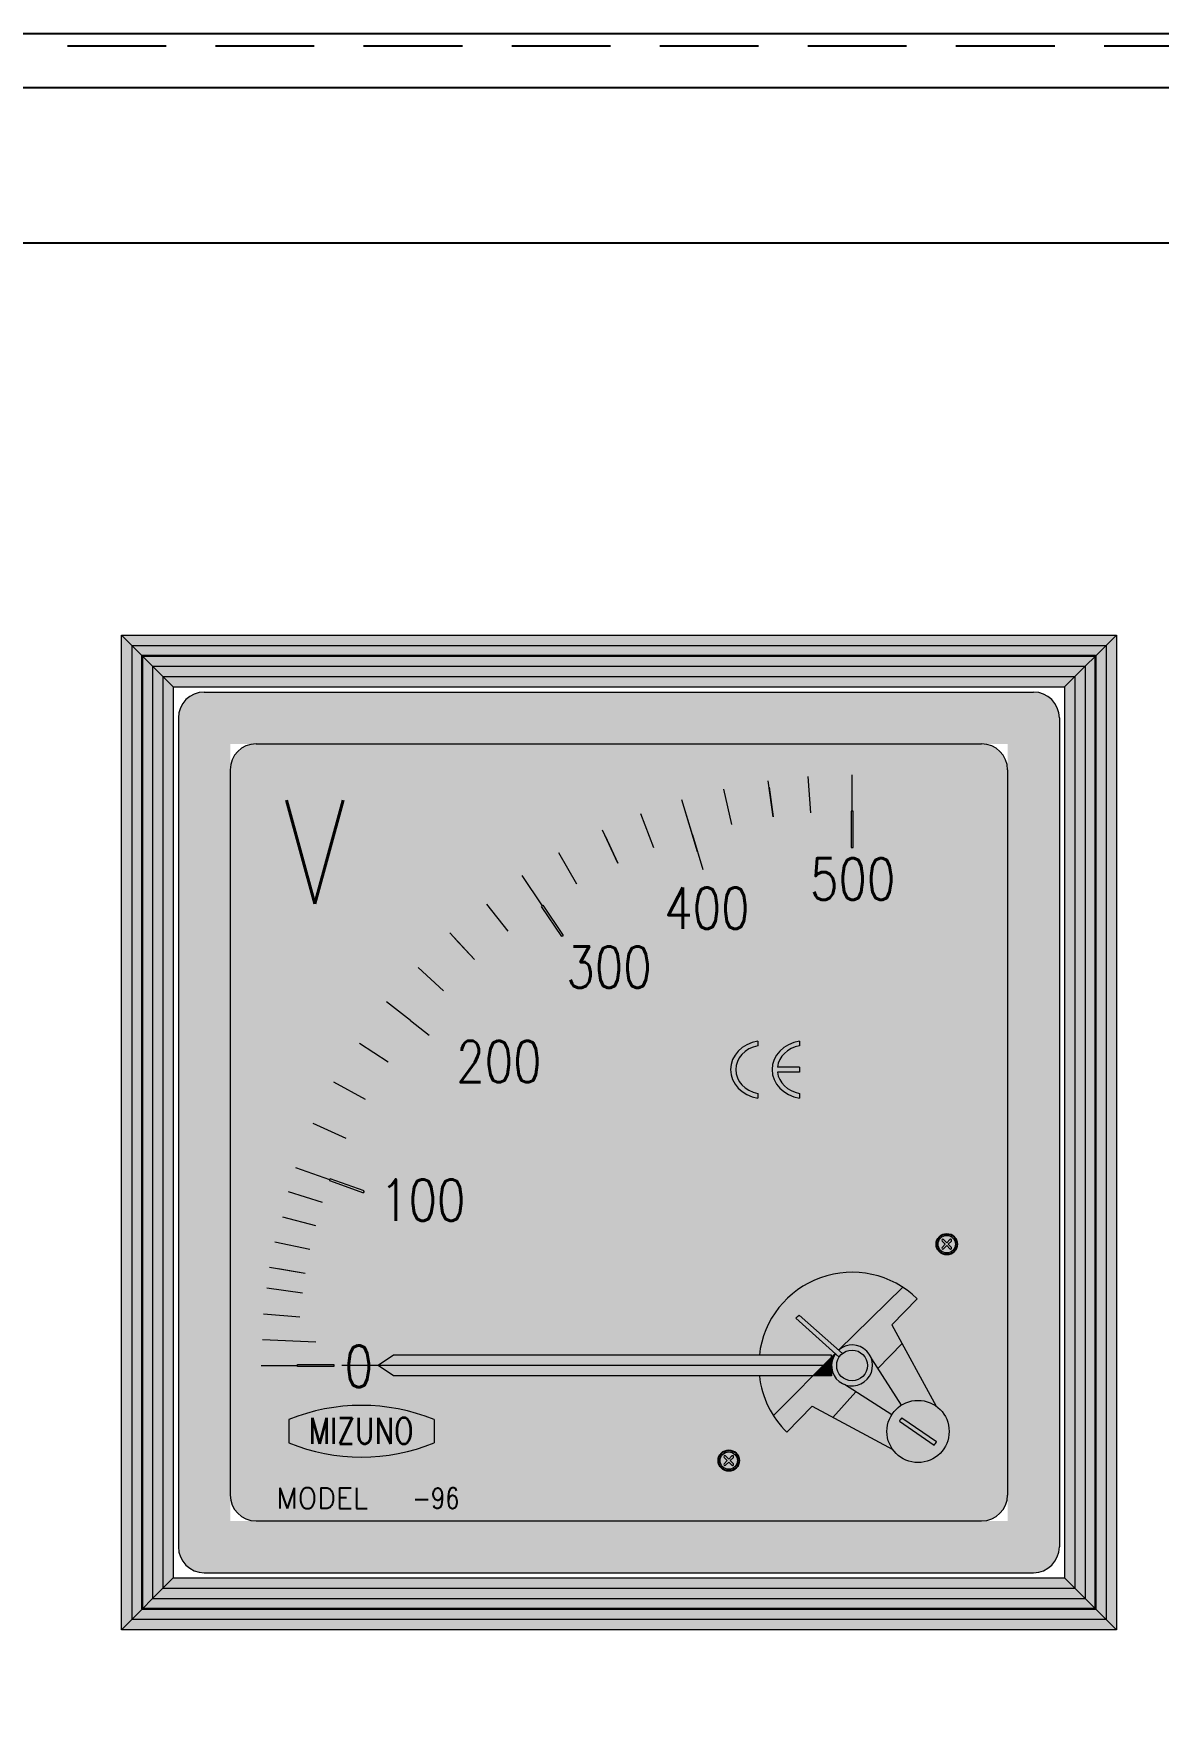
# Model space of a CAD drawing. Header units: millimetres. Extents: x 0 to 5930, y 0 to 4193.
# Drawn here: x 1970 to 2078.5, y 3325.7 to 3487.6 of the extents above; entities that cross this region are included whole.
import ezdxf

# ---------------------------------------------------------------- set-up
doc = ezdxf.new("R2010")
doc.units = ezdxf.units.MM
doc.linetypes.add('HIDDEN', pattern=[9.524999999999995, 6.349999999999997, -3.174999999999998])
doc.linetypes.add('HIDDEN2', pattern=[4.7624999999999975, 3.174999999999998, -1.587499999999999])
doc.layers.add('cover', color=4, linetype='Continuous')
doc.layers.add('OBJ1', color=2, linetype='Continuous')
doc.styles.add('HTXT1', font='romans.shx', dxfattribs={"width": 0.8, "height": 3, "bigfont": 'extfont.shx'})
doc.styles.add('ROMANS', font='romans.shx', dxfattribs={"height": 5, "bigfont": 'romansvn.shx'})

# ---------------------------------------------------------------- blocks, each defined once
blk = doc.blocks.new('*U5682')
at = {"layer": 'OBJ1', "lineweight": 25, "true_color": 0x333333}
for points in [[(47, 0.999999999970896), (48, 2), (-48, 1.999999999970895), (-47, 1)], [(-47, 1), (-48, 2), (-47.99999999994177, -94.0000000000291), (-47, -93.00000000002908)], [(47, -93), (48, -94), (48, 1.999999999970895), (47, 0.999999999970896)], [(46, 0), (47, 0.999999999970896), (-47, 1), (-46, 0)], [(-45.99999999994177, -2.91038e-11), (-47, 1), (-47, -93), (-46, -92.00000000002908)], [(45, -1), (46, 0), (-46, 0), (-45, -1.000000000029102)], [(45.00000000005822, -91), (46, -91.99999999997087), (46.00000000005818, 0), (45.00000000005822, -1)], [(46, -92.00000000002908), (47, -93), (47, 0.999999999970896), (46, -2.91038e-11)], [(-45, -1.000000000029102), (-46, -2.91038e-11), (-46, -92.0000000000582), (-45, -91)], [(44, -2), (45, -1.000000000029102), (-44.99999999994177, -1), (-44, -2)], [(-44, -2.0000000000291), (-45, -1.000000000029102), (-45, -91.00000000002912), (-44, -90)], [(45, -1), (44, -2.000000000058204), (44, -90.0000000000291), (45, -91)], [(43, -3.000000000029102), (44, -2.0000000000291), (-44, -2), (-43, -3)], [(-43, -3.000000000058206), (-44, -2.000000000087311), (-44, -90), (-43, -89)], [(44, -2.0000000000291), (43.0000000000582, -2.999999999970896), (43, -89), (44, -90.0000000000291)], [(-43, -89.0000000000291), (-43.99999999994178, -90.0000000000291), (44.0000000000582, -90.0000000000291), (43, -89)], [(45, -91.00000000002912), (44, -90.0000000000291), (-44, -90), (-45, -91)], [(-46, -92.00000000002908), (-47, -93), (47, -93.00000000002908), (46, -92.00000000002908)], [(-45, -91), (-46, -92), (46, -92.00000000002908), (45, -91.00000000002912)], [(48.0000000000582, -94.0000000000291), (47, -93.00000000002908), (-47, -93.00000000002908), (-48, -94.0000000000291)]]:
    blk.add_hatch(color=250, dxfattribs=at).paths.add_polyline_path(points)
at = {"layer": 'OBJ1', "lineweight": 25, "true_color": 0xc2c2b6}
h = blk.add_hatch(color=9, dxfattribs=at)
h.paths.add_polyline_path([(42.5, -6.000000000058207, 0.4142135623765049), (40, -3.500000000029102), (-40, -3.500000000058206, 0.4142135623730951), (-42.5, -6.000000000058207), (-42.49999999994178, -86, 0.4142153500525573), (-39.99998474115272, -88.49999999995266, -1.525884727e-06), (-40, -88.49999999999999), (40, -88.49999999999999, 0.4142135623730951), (42.5, -86)])
h.paths.add_polyline_path([(37.5, -83.49999999999999), (-37.5, -83.49999999999999), (-37.49999999994179, -8.500000000058208), (37.5, -8.500000000058208)], flags=16)
at = {"layer": 'OBJ1', "lineweight": 25, "true_color": 0x9e9e8a}
blk.add_hatch(color=252, dxfattribs=at).paths.add_polyline_path([(37.5, -11.0000000000582, 0.4142135623730951), (35, -8.500000000058208), (-35, -8.500000000058208, 0.4142135623662757), (-37.49999999994179, -11.0000000000582), (-37.5, -81, 0.4142135623730951), (-35, -83.49999999999999), (35, -83.49999999999999, 0.4142135623696853), (37.5, -81.0000000000291)])
at = {"layer": 'OBJ1', "lineweight": 18, "true_color": 0x0f0f0f}
for points in [[(22.60000000003492, -15.00009345804574), (22.40000000002329, -15.00009345801663), (22.40000000002329, -18.5), (22.5, -18.5), (22.60000000003492, -18.5)], [(-7.289146153838371, -24.07868123156368), (-7.379568951204419, -24.12138623965438), (-7.452733967220408, -24.18955427056062), (-5.497995811514556, -27.09282806798001), (-5.424830795556771, -27.02466003710288), (-5.334457315271717, -26.98185076171649)], [(-27.85402053926373, -50.47165827895515), (-27.90219204616733, -50.55929106925031), (-27.91920717951143, -50.6578328635951), (-24.62186751293484, -51.83152410207549), (-24.60485237964895, -51.7329823076434), (-24.55668087268714, -51.64534951746464)]]:
    blk.add_hatch(color=250, dxfattribs=at).paths.add_polyline_path(points)
at = {"layer": 'OBJ1', "lineweight": 15, "true_color": 0x0f0f0f}
h = blk.add_hatch(color=250, dxfattribs=at)
edge = h.paths.add_edge_path()
edge.add_ellipse((14.01762629533186, -39.94114165002248), major_axis=(-3.241788484679998, 8e-16), ratio=0.8637207557603191, start_angle=282.4888764607996, end_angle=437.5111235392002)
edge.add_line((13.40849784994498, -42.69126910658086), (13.40849784997408, -42.24513732292688))
edge.add_ellipse((14.01762629533186, -39.94114165002248), major_axis=(-2.741788484679998, 7e-16), ratio=0.8618645395826035, start_angle=284.8089846454369, end_angle=435.1910153545631, ccw=False)
edge.add_line((13.40849785000318, -37.63714597708895), (13.40849785000318, -37.19101419343497))
h = blk.add_hatch(color=250, dxfattribs=at)
edge = h.paths.add_edge_path()
edge.add_ellipse((18.02906816534232, -39.94114165002248), major_axis=(-3.241788484679998, 8e-16), ratio=0.8637207557603191, start_angle=282.4888764607996, end_angle=437.5111235392002)
edge.add_line((17.41993972001364, -42.69126910658086), (17.41993972004275, -42.24513732292688))
edge.add_ellipse((18.02906816534232, -39.94114165002248), major_axis=(-2.741788484679998, 7e-16), ratio=0.8618645395826035, start_angle=365.2391407319918, end_angle=435.1910153545631, ccw=False)
edge.add_line((15.30266683857189, -40.19114165002245), (17.41993971998454, -40.19114165002245))
edge.add_line((17.41993972001364, -40.19114165002245), (17.41993972004275, -39.69114165000792))
edge.add_line((17.41993972001364, -39.69114164999337), (15.30266683854279, -39.69114164999337))
edge.add_ellipse((18.02906816534232, -39.94114165002248), major_axis=(-2.741788484679998, 7e-16), ratio=0.8618645395826035, start_angle=284.8089846454369, end_angle=354.7608592680082, ccw=False)
edge.add_line((17.41993972001364, -37.63714597708895), (17.41993972004275, -37.19101419342042))
at = {"layer": 'OBJ1', "lineweight": 30, "true_color": 0x141414}
for points in [[(21.19600290030939, -67.00844587391475, -0.0042167664576053), (21.22134518559324, -66.98666460669483), (27.39304720627842, -60.94631950388428, 0.5574766440334369), (13.55572808999568, -67.5), (20.51880285004154, -67.5000000000291), (20.51880285004154, -67.68839377563563), (20.87248144712066, -67.33215462553198), (17.08868079999229, -63.9387716500205), (17.23986387992045, -63.78281025009346), (17.39944601000752, -63.6292654100107)], [(28.78016778122401, -62.05333476598025, 0.0494178174529369), (27.39304720627842, -60.94631950388428), (21.22134518559324, -66.98666460672393, -0.5270277874007132), (24.3728824473219, -67.85389359580586), (24.97557758889161, -68.79463277614559), (27.32459153031232, -66.37876603519544), (26.33788031077711, -64.56037124589784)], [(24.97557758889161, -68.79463277614559), (27.24561513011577, -72.3379054996185, -0.3059790122550429), (30.60205770644825, -72.41875757375963), (27.32459153031232, -66.37876603522454)], [(13.55572808999568, -69.5, 0.1145223432116406), (14.91049905348336, -73.33730042300884), (18.72021797328489, -69.5000000000291)], [(22.87440803757636, -71.04754151331142), (21.76146960735787, -70.33840012134169, -0.3062721121387764), (20.51880285004154, -68.5), (20.51880285004154, -69.5), (18.72021797328489, -69.5000000000291), (14.91049905348336, -73.33730042300884, 0.0578234365606001), (16.21983221877599, -74.94666523401973), (18.6621196892811, -72.43962875413126), (20.66026822099229, -73.51189117287869)], [(20.66026822099229, -73.51189117287869), (26.41875757375965, -76.60205770644825, -0.1557283884280691), (25.86396103067091, -74.86396103070001, -0.1427860682761905), (26.33391177840531, -73.25186587811912), (22.87440803757636, -71.04754151331142)]]:
    blk.add_hatch(color=250, dxfattribs=at).paths.add_polyline_path(points)
at = {"layer": 'OBJ1', "lineweight": 30, "true_color": 0x030303}
for points in [[(21.26230462756939, -67.68175532264286, -0.077790078085574), (21.57153271109564, -67.34269162258715), (17.39944601000752, -63.6292654100107), (17.23986387980403, -63.78281025000615), (17.08868079999229, -63.93877164999139)], [(24.3728824473219, -67.85389359586406), (23.86980308999773, -67.06864342611516, 0.3835460179617169), (21.22134518565145, -66.98666460663662), (21.1976198044722, -67.00988502291148), (21.57153271109564, -67.34269162258715, -0.6293609240649536), (23.98371634318028, -68.5, -1), (21.01628365681972, -68.5, -0.1470823766087105), (21.26230462756939, -67.68175532264286), (20.88893570535583, -67.34691111114807, 0.3762245322461113), (21.14573564956663, -69.94606715484406), (21.76146960729966, -70.33840012134169, 0.6427278185730673)]]:
    blk.add_hatch(color=18, dxfattribs=at).paths.add_polyline_path(points)
at = {"layer": 'OBJ1', "lineweight": 25, "true_color": 0x2b2b2b}
for points in [[(13.55572809005389, -67.5), (-21.7536104900064, -67.5), (-23.23251691000769, -68.5000000000291), (13.5, -68.5, -0.0278424447443727)], [(20.51880285004154, -67.68839377563563), (20.51880285004154, -67.5), (13.55572809005389, -67.5, 0.0278424447445749), (13.5, -68.5), (19.71303023712244, -68.5)], [(13.5, -68.5), (-23.23251690994948, -68.5), (-21.7536104900064, -69.5), (13.55572809005389, -69.5, -0.0278424447447772)], [(19.71303023706423, -68.5), (13.5, -68.5, 0.0278424447445749), (13.55572809005389, -69.5), (18.72021797328489, -69.5)], [(20.51880285004154, -68.5), (19.71303023712244, -68.5), (18.72021797328489, -69.5000000000291), (20.51880285004154, -69.5)]]:
    blk.add_hatch(color=250, dxfattribs=at).paths.add_polyline_path(points)
blk.add_hatch(color=250, dxfattribs=at).paths.add_polyline_path([(19.71303023706423, -68.5), (20.51880285004154, -68.5), (20.51880285004154, -67.68839377563563)], flags=17)
at = {"layer": 'OBJ1', "lineweight": 15, "true_color": 0x1c1c1c}
blk.add_hatch(color=250, dxfattribs=at).paths.add_polyline_path([(20.88893570535583, -67.34691111114807), (20.87248144712066, -67.33215462550288), (20.51880285004154, -67.68839377560651), (20.51880285004154, -68.5, -0.1565621979539747)])
at = {"layer": 'OBJ1', "lineweight": 25, "true_color": 0xdfaf9f}
blk.add_hatch(color=21, dxfattribs=at).paths.add_polyline_path([(23.98371634318028, -68.5, 1), (21.01628365681972, -68.5, 1)])
at = {"layer": 'OBJ1', "lineweight": 30, "true_color": 0x383838}
blk.add_hatch(color=250, dxfattribs=at).paths.add_polyline_path([(24.37288244738011, -67.85389359595139, -0.6427278185515247), (21.76146960729966, -70.33840012134169), (26.33391177840531, -73.25186587811912, -0.1088530434462636), (27.24561513011577, -72.3379054996185)])
at = {"layer": 'OBJ1', "lineweight": 15}
blk.add_hatch(color=250, dxfattribs=at).paths.add_polyline_path([(-27.48400201706682, -68.40000000002328), (-31, -68.40000000002328), (-31, -68.5), (-31, -68.60000000000582), (-27.48400201706682, -68.60000000000582)])
at = {"layer": 'OBJ1', "lineweight": 25, "true_color": 0x191915}
h = blk.add_hatch(color=250, dxfattribs=at)
h.paths.add_polyline_path([(25.86396103067091, -74.86396103070001, 1), (31.86396103067091, -74.86396103070001, 1)])
h.paths.add_polyline_path([(30.42813615914202, -76.17920849556687, 0.0488725903356158), (30.65367290261202, -75.8505973070569), (27.299797405547, -73.54869988546123, 0.0489437405019212), (27.07397772843251, -73.87781727642869)], flags=16)
at = {"layer": 'OBJ1', "lineweight": 25, "true_color": 0x2f2f27}
blk.add_hatch(color=250, dxfattribs=at).paths.add_polyline_path([(30.42813615914202, -76.17920849556687, 0.0488725903356158), (30.65367290261202, -75.8505973070569), (27.299797405547, -73.54869988546123, 0.0489437405019212), (27.07397772843251, -73.87781727642869)])
at = {"color": 41, "lineweight": 15, "true_color": 0xeedc77}
for p, q in [((31.4985787558835, -56.79190215544076), (31.19257139106049, -56.48589479064686)), ((31.3318016071571, -56.34666457452111), (31.63780897198012, -56.65267193931504)), ((31.63780897198012, -56.65267193931504), (31.94381633674493, -56.34666457455022)), ((32.08304655284155, -56.48589479070506), (31.77703918813496, -56.79190215544076)), ((31.1925713911187, -57.09790952017645), (31.4985787558835, -56.79190215544076)), ((31.63780897198012, -56.9311323715665), (31.33180160721531, -57.2371397363313)), ((31.94381633674493, -57.2371397363313), (31.63780897198012, -56.9311323715665)), ((31.77703918813496, -56.79190215544076), (32.08304655289976, -57.09790952020558)), ((10.46419362613232, -77.67555788444588), (10.15818626130931, -77.36955051965195)), ((10.15818626136752, -77.98156524921068), (10.46419362613232, -77.67555788444588)), ((10.29741647746414, -77.23032030352623), (10.60342384228715, -77.53632766834924)), ((10.60342384228715, -77.53632766834924), (10.90943120699376, -77.23032030358445)), ((11.04866142309038, -77.36955051973928), (10.74265405838378, -77.67555788444588)), ((10.74265405838378, -77.67555788444588), (11.04866142320679, -77.9815652492398)), ((10.60342384228715, -77.8147881006007), (10.29741647752234, -78.1207954653655)), ((10.90943120705196, -78.1207954653655), (10.60342384228715, -77.8147881006007))]:
    blk.add_line(p, q, dxfattribs=at)
at = {"layer": 'cover', "color": 3, "linetype": 'HIDDEN', "ltscale": 100}
blk.add_lwpolyline([(-46, -92.00000000002908), (46, -92.00000000002908), (46, -2.91038e-11), (-46, -2.91038e-11)], close=True, dxfattribs=at)
at = {"layer": 'cover', "color": 3, "linetype": 'Continuous', "ltscale": 100}
blk.add_lwpolyline([(46.0000000000291, -92.00000000002908), (-45.99999999997089, -92.00000000002908), (-45.99999999997089, -2.91038e-11), (46.0000000000291, -2.91038e-11)], close=True, dxfattribs=at)
at = {"layer": 'OBJ1', "color": 27, "lineweight": 15}
for p, q in [((-48, 1.999999999970895), (48, 1.999999999970895)), ((-48, -94.0000000000291), (-48, 1.999999999970895)), ((-43, -3.000000000058206), (-48, 1.999999999970895)), ((43, -3.000000000029102), (48, 1.999999999970895)), ((48, 1.999999999970895), (48, -94.0000000000291)), ((-47, 1), (47, 0.999999999970896)), ((-47, 0.9999999999417925), (-47, -93.00000000002908)), ((-46, 0), (46, 0)), ((46, 0), (46, -92)), ((47, 1), (47, -93.00000000002908)), ((-46, -5.82077e-11), (-46, -92.00000000002908)), ((-45, -1), (45, -1)), ((-45, -1.000000000058204), (-45, -91)), ((45, -1), (45, -91)), ((-44, -2), (44, -2)), ((-44, -2.000000000058204), (-44, -90.0000000000291)), ((-43, -3), (43, -3.000000000029102)), ((-43, -3.000000000058206), (-43, -89.0000000000291)), ((43, -3), (43, -89.0000000000291)), ((44, -2), (44, -90.0000000000291)), ((-48, -94.0000000000291), (-43, -89.0000000000291)), ((-43, -89), (43, -89)), ((43, -89.0000000000291), (48, -94.0000000000291)), ((-44, -90), (44, -90.0000000000291)), ((-46, -92), (46, -92.00000000002908)), ((-45, -91), (45, -91.00000000002912)), ((-47, -93), (47, -93.00000000002908)), ((48, -94.0000000000291), (-48, -94.0000000000291))]:
    blk.add_line(p, q, dxfattribs=at)
at = {"layer": 'OBJ1', "color": 9, "lineweight": 15, "true_color": 0xc2c2b6}
for p, q in [((-40, -3.500000000058206), (40, -3.500000000029102)), ((-42.5, -6.000000000058207), (-42.49999999994178, -86)), ((42.5, -6.000000000058207), (42.5, -86)), ((-35, -8.500000000058208), (35, -8.500000000058208)), ((-37.49999999994179, -11.0000000000582), (-37.5, -81)), ((37.5, -11.0000000000582), (37.5, -81.0000000000291)), ((-35, -83.49999999999999), (35, -83.49999999999999)), ((-40, -88.49999999999999), (40, -88.49999999999999))]:
    blk.add_line(p, q, dxfattribs=at)
at = {"layer": 'OBJ1', "color": 250, "lineweight": 18, "true_color": 0x0f0f0f}
for p, q in [((10.88707936380524, -16.27557971313945), (10.12735558388522, -12.85902885327232)), ((14.90148589073214, -15.54235104037798), (14.40438683686079, -12.0778319495439)), ((18.53546725527849, -15.1470949233626), (18.27610529999947, -11.65671795574599)), ((7.089303666900378, -17.26758410412003), (6.081127271230797, -13.91593072775868)), ((7.587406461650971, -18.92351249218336), (6.081127271230797, -13.91593072775868)), ((3.38407619501231, -18.53169547521975), (2.133501740463543, -15.26274097361602)), ((22.5, -15), (22.40000000002329, -15)), ((22.40000000002329, -15), (22.40000000002329, -18.5)), ((22.60000000003492, -15.00009345801663), (22.40000000002329, -15.00009345801663)), ((22.60000000003492, -18.5), (22.60000000003492, -15.00009345801663)), ((-0.1030153605970554, -20.00924112155917), (-1.581717300054149, -16.83694848464802)), ((7.089303666900378, -17.26758410412003), (8.09748006251175, -20.61923748048139)), ((-4.055301651009358, -22.05577587877633), (-5.792564375849906, -19.01736869325396)), ((22.40000000002329, -18.5), (22.5, -18.5)), ((22.5, -18.5), (22.60000000003492, -18.5)), ((-7.379568951262625, -24.12138623968349), (-9.334307106910273, -21.2181124422932)), ((-7.379568951262625, -24.12138623968349), (-7.452733967220408, -24.18955427058973)), ((-5.497995811514556, -27.09282806798001), (-7.452733967220408, -24.18955427058973)), ((-7.379568951262625, -24.12138623968349), (-7.289146153896578, -24.07868123156368)), ((-5.334457315271717, -26.98185076171649), (-7.289146153896578, -24.07868123156368)), ((-13.92785961378831, -29.31759267277085), (-16.31099061656277, -26.75425761396764)), ((-5.424830795556771, -27.02466003710288), (-5.497995811514556, -27.09282806798001)), ((-5.424830795556771, -27.02466003710288), (-5.334457315271717, -26.98185076171649)), ((-20.11446658946807, -35.20387457558536), (-20.11446658946807, -35.20387457558536)), ((-20.11446658946807, -35.20387457558536), (-20.11446658946807, -35.20387457558536)), ((-24.43720982014202, -42.82611571461893), (-27.50786840653745, -41.14651580809732)), ((-26.30839131888933, -46.59130453769464), (-29.50146364816465, -45.15802539529977)), ((-31.19953171274393, -49.38559983074082), (-27.90219204616733, -50.55929106919212)), ((-31.91728079452878, -51.71725647998393), (-28.62387660553213, -52.73296981598832)), ((-27.90219204616733, -50.55929106922121), (-27.91920717951143, -50.6578328635951)), ((-27.91920717951143, -50.6578328635951), (-24.62186751293484, -51.83152410204638)), ((-27.90219204616733, -50.55929106922121), (-27.85402053926373, -50.47165827898425)), ((-24.55668087268714, -51.64534951746464), (-27.85402053926373, -50.47165827898425)), ((-24.60485237959074, -51.7329823076725), (-24.62186751293484, -51.83152410204638)), ((-24.60485237959074, -51.7329823076725), (-24.55668087268714, -51.64534951746464)), ((-32.44295982236508, -54.16137327384785), (-29.26621655927738, -54.99041735887296)), ((-33.17828581173671, -56.55569476558594), (-29.80987855239073, -57.27829755182028)), ((-33.70276797947008, -59.00005939792027), (-30.2517208228237, -59.58338908400037)), ((-33.96204964112258, -61.02037927153286), (-30.53666069998872, -61.47414618739276)), ((-34.28028198127869, -63.50004218769027), (-30.79377343854867, -63.80705714106444)), ((-34.39024598407559, -66.00241035077488), (-29.22096012643306, -66.22935179967318)), ((-34.5, -68.5), (-31, -68.5))]:
    blk.add_line(p, q, dxfattribs=at)
at = {"layer": 'OBJ1', "color": 250, "lineweight": 15, "true_color": 0x0f0f0f}
for p, q in [((14.49057736742543, -12.67853463932988), (14.90148589073214, -15.54235104037798)), ((22.5, -15.00009345801663), (22.5, -11.5)), ((-1.322660405712666, -17.39270908563048), (-0.1030153605970554, -20.00924112153007)), ((-12.77660994121106, -23.96891145204427), (-10.7208231225959, -26.56401412800188)), ((-15.81017920729937, -27.29293863553903), (-13.92785961378831, -29.31759267277085)), ((-19.37285542848985, -30.09054185028072), (-16.92554680316243, -32.33542811992811)), ((-20.11446658946807, -35.20387457558536), (-22.41556202108041, -33.40595081314678)), ((-20.11446658946807, -35.20387457558536), (-18.29497606412042, -36.62550412039855)), ((13.40849785000318, -37.19101419343497), (13.40849785000318, -37.63714597708895)), ((17.41993972001364, -37.19101419343497), (17.41993972001364, -37.63714597708895)), ((-25.03465197241167, -37.38710089749658), (-22.26382945029763, -39.20068988963612)), ((17.41993972001364, -39.69114165002248), (15.30266683857189, -39.69114165002248)), ((17.41993972001364, -40.19114165002245), (15.30266683857189, -40.19114165002245)), ((17.41993972001364, -39.69114165002248), (17.41993972001364, -40.19114165002245)), ((13.40849785000318, -42.24513732292688), (13.40849785000318, -42.69126910658086)), ((17.41993972001364, -42.24513732292688), (17.41993972001364, -42.69126910658086)), ((-32.44295982236508, -54.16137327384785), (-29.26621655927738, -54.99041735887296)), ((-32.88356233417289, -59.13852953471359), (-30.2517208228237, -59.58338908400037)), ((-34.5, -68.5), (-31, -68.5))]:
    blk.add_line(p, q, dxfattribs=at)
at = {"layer": 'OBJ1', "color": 27, "lineweight": 18}
for p, q in [((21.1976198044722, -67.00988502291148), (27.39304720627842, -60.94631950388428)), ((17.23986387997866, -63.78281025000615), (17.08868079999229, -63.9387716500205)), ((17.08868079999229, -63.9387716500205), (21.26230462756939, -67.68175532264286)), ((17.23986387997866, -63.78281025000615), (17.39944601000752, -63.6292654100107)), ((17.39944601000752, -63.6292654100107), (21.57153271109564, -67.34269162258715)), ((-21.7536104900064, -67.5), (-23.23251691000769, -68.5)), ((20.51880285004154, -67.5), (-21.7536104900064, -67.5)), ((20.87248144712066, -67.33215462550288), (14.91049905348336, -73.33730042303795)), ((20.51880285004154, -68.5), (20.51880285004154, -67.5)), ((24.37288244743831, -67.85389359606779), (27.24561513011577, -72.3379054996185)), ((24.97557758889161, -68.79463277614559), (27.32459153025411, -66.37876603525365)), ((-27.48410204896936, -68.5), (-27.5, -68.5)), ((-23.23251691000769, -68.5), (-26.73431431793142, -68.5)), ((20.51880285004154, -68.5), (-23.23251691000769, -68.5)), ((-21.7536104900064, -69.5), (-23.23251691000769, -68.5)), ((20.51880285004154, -69.5), (-21.7536104900064, -69.5)), ((20.51880285004154, -68.5), (20.51880285004154, -69.5)), ((22.87440803757636, -71.04754151334055), (20.66026822099229, -73.51189117287869)), ((26.33391177840531, -73.25186587811912), (21.76146960741608, -70.33840012139989))]:
    blk.add_line(p, q, dxfattribs=at)
at = {"layer": 'OBJ1', "color": 9, "lineweight": 18, "true_color": 0xc2c2b6}
for p, q in [((26.33788031077711, -64.56037124589784), (28.78016778122401, -62.05333476598025)), ((26.33788031077711, -64.56037124586874), (30.60205770644825, -72.41875757375963)), ((18.6621196892811, -72.43962875413126), (16.21983221877599, -74.94666523404884)), ((16.21983221877599, -74.94666523404884), (18.6621196892811, -72.43962875413126)), ((18.6621196892811, -72.43962875413126), (26.41875757375965, -76.60205770644825)), ((27.07397772843251, -73.87781727642869), (30.42813615914202, -76.17920849556687)), ((27.299797405547, -73.54869988546123), (30.65367290261202, -75.8505973070569))]:
    blk.add_line(p, q, dxfattribs=at)
at = {"layer": 'OBJ1', "color": 250, "lineweight": 15}
for p, q in [((-31, -68.5), (-31, -68.40000000002328)), ((-31, -68.40000000002328), (-27.48400201706682, -68.40000000002328)), ((-31, -68.60000000000582), (-31, -68.5)), ((-27.48400201706682, -68.60000000000582), (-31, -68.60000000000582)), ((-27.48400201706682, -68.40000000002328), (-27.48400201706682, -68.60000000000582))]:
    blk.add_line(p, q, dxfattribs=at)
at = {"layer": 'OBJ1', "color": 250, "lineweight": 18}
for p, q in [((-31.83279665443115, -73.72222223971039), (-31.83279665443115, -75.9713098187931)), ((-17.83279665448936, -73.72222223971039), (-17.83279665448936, -75.97130981882218))]:
    blk.add_line(p, q, dxfattribs=at)
at = {"layer": 'OBJ1', "color": 27, "lineweight": 25}
for centre in [(31.63780897198012, -56.79190215544076), (10.60342384228715, -77.67555788444588)]:
    blk.add_circle(centre, 1, dxfattribs=at)
at = {"layer": 'OBJ1', "color": 41, "linetype": 'ByBlock', "lineweight": 15, "true_color": 0xeedc77}
for centre in [(31.63780897198012, -56.79190215544076), (10.60342384228715, -77.67555788444588)]:
    blk.add_circle(centre, 0.84, dxfattribs=at)
at = {"layer": 'OBJ1', "color": 27, "lineweight": 18}
blk.add_circle((22.5, -68.5), 1.483716343185935, dxfattribs=at)
at = {"layer": 'OBJ1', "color": 9, "lineweight": 18, "true_color": 0xc2c2b6}
blk.add_circle((28.86396103067091, -74.86396103070001), 3, dxfattribs=at)
at = {"layer": 'OBJ1', "color": 9, "lineweight": 15, "true_color": 0xc2c2b6}
for centre, start, end in [((-40, -6.000000000058207), 90, 180), ((40, -6.000000000058207), 0, 90), ((-35, -11.0000000000582), 90, 180), ((35, -11.0000000000582), 0, 90), ((-35, -81), 180, 270), ((35, -81.0000000000291), 270, 0), ((-40, -86), 180, 270), ((40, -86), 270, 0)]:
    blk.add_arc(centre, 2.5, start, end, dxfattribs=at)
at = {"layer": 'OBJ1', "color": 41, "linetype": 'ByBlock', "lineweight": 15, "true_color": 0xeedc77}
for centre, radius, start, end in [((31.2621864991379, -56.41627968256944), 0.0984506299738952, 45.00000000427431, 224.9999999924831), ((32.01343144476414, -56.41627968262763), 0.0984506299815822, 315.0000000004422, 135.0000000004422), ((31.2621864991379, -57.16752462825389), 0.0984506299713328, 135.0000000004422, 314.9999999957257), ((32.01343144488055, -57.16752462828299), 0.0984506299687705, 224.9999999877666, 45.00000000899079), ((10.22780136938672, -77.29993541160366), 0.0984506299738952, 45.00000000427431, 224.9999999924831), ((10.97904631507117, -77.29993541166186), 0.0984506299815822, 315.0000000004422, 135.0000000004422), ((10.22780136944493, -78.05118035728809), 0.0984506299713328, 135.0000000004422, 314.9999999957257), ((10.97904631512938, -78.0511803573172), 0.0984506299687705, 224.9999999877666, 45.00000000899079)]:
    blk.add_arc(centre, radius, start, end, dxfattribs=at)
at = {"layer": 'OBJ1', "color": 9, "lineweight": 18, "true_color": 0xc2c2b6}
for centre, radius, start, end in [((22.5, -68.5), 9, 45.74952324421419, 173.6206297916502), ((22.5, -68.5), 9, 186.3793702083498, 225.7495232442142), ((28.86396103067091, -74.86396103070001), 2.043653524065109, 139.9404658112726, 151.1486009210658), ((28.86396103067091, -74.86396103070001), 2.043653524065109, 319.9409669240527, 331.1328345298812)]:
    blk.add_arc(centre, radius, start, end, dxfattribs=at)
at = {"layer": 'OBJ1', "color": 27, "lineweight": 18}
blk.add_arc((22.5, -68.5), 1.981197149987563, 144.4075214326413, 131.161706654259, dxfattribs=at)
at = {"layer": 'OBJ1', "color": 250, "lineweight": 18}
for centre, radius, start, end in [((-24.83279665443115, -90.84676602916443), 18.49999999991149, 67.76672820203994, 112.23327179796), ((-24.83279665443115, -58.84676602928085), 18.49999999997884, 247.7667282020399, 292.2332717979601)]:
    blk.add_arc(centre, radius, start, end, dxfattribs=at)
at = {"layer": 'OBJ1', "color": 250, "lineweight": 15, "true_color": 0x0f0f0f}
for centre, major_axis, ratio, start_param, end_param in [((14.01762629533186, -39.94114165002248), (-3.241788484679998, 8e-16), 0.8637207557603191, 4.901411470570119, 7.664959143789053), ((18.02906816534232, -39.94114165002248), (-3.241788484679998, 8e-16), 0.8637207557603191, 4.901411470570119, 7.664959143789053), ((14.01762629533186, -39.94114165002248), (-2.741788484679998, 7e-16), 0.8618645395826035, 4.936423011782686, 7.629947602576486), ((18.02906816534232, -39.94114165002248), (-2.741788484679998, 7e-16), 0.8618645395826035, 4.936423011782686, 6.177191486585963), ((18.02906816534232, -39.94114165002248), (-2.741788484679998, 7e-16), 0.8618645395826035, 6.38917912777321, 7.629947602576486)]:
    blk.add_ellipse(centre, major_axis=major_axis, ratio=ratio, start_param=start_param, end_param=end_param, dxfattribs=at)
at = {"layer": 'OBJ1', "color": 0, "lineweight": 30, "insert": (-32.41730063996512, -13.93129945002147), "char_height": 10, "width": 51.62330835999455, "attachment_point": 1, "style": 'HTXT1'}
blk.add_mtext('{\\C250;\\c986895;V}', dxfattribs=at)
at = {"layer": 'OBJ1', "color": 250, "lineweight": 15, "attachment_point": 1}
for s, insert, char_height, width, style in [('500', (18.44607510667993, -19.54602398234419), 4, 12.57552960998146, 'HTXT1'), ('300', (-5.064967731159413, -28.04429185000481), 4, 18.48995057781576, 'HTXT1'), ('100', (-23.03757789073279, -50.53278631001012), 4, 17.77690824741148, 'HTXT1'), ('MODEL', (-33.03853678051382, -80.30000000001748), 2, 49.18823644431539, 'ROMANS'), ('-96', (-19.91243605001364, -80.30000000001748), 2, 17.65497829999367, 'HTXT1')]:
    blk.add_mtext(s, dxfattribs=dict(at, insert=insert, char_height=char_height, width=width, style=style))
at = {"layer": 'OBJ1', "color": 250, "lineweight": 20, "char_height": 4, "attachment_point": 1, "style": 'HTXT1'}
for s, insert, width in [('400', (4.377541670022765, -22.36630468998919), 13.94728845999634), ('200', (-15.68772238996461, -37.16773320999346), 25.26821095999912), ('0', (-26.46316445001867, -66.57954570002039), 11.71462887999951)]:
    blk.add_mtext(s, dxfattribs=dict(at, insert=insert, width=width))
at = {"layer": 'OBJ1', "color": 250, "lineweight": 18, "insert": (-29.92083774000639, -73.55243464000523), "char_height": 2.5, "width": 17.01935227999638, "attachment_point": 1, "style": 'HTXT1'}
blk.add_mtext('MIZUNO', dxfattribs=at)

msp = doc.modelspace()

# ---------------------------------------------------------------- linework, layer by layer
at = {"color": 6, "ltscale": 3}
msp.add_lwpolyline([(1514.830373590492, 3487.5897204163193), (2208.030373590489, 3487.5897204163193), (2208.030373590489, 2951.78972041632), (1514.830373590492, 2951.78972041632)], close=True, dxfattribs=at)
at = {"color": 6, "linetype": 'HIDDEN2', "ltscale": 3}
msp.add_lwpolyline([(1516.030373590489, 3486.3897204163186), (2206.830373590492, 3486.3897204163186), (2206.830373590492, 2952.989720416317), (1516.030373590489, 2952.989720416317)], close=True, dxfattribs=at)
at = {"color": 1, "ltscale": 3}
msp.add_lwpolyline([(1540.030373590489, 3482.3897204163186), (2182.830373590594, 3482.3897204163186), (2182.830373590594, 2985.989720416317), (1540.030373590489, 2985.989720416317)], close=True, dxfattribs=at)
at = {"color": 3, "ltscale": 3}
msp.add_lwpolyline([(1535.030373590489, 3467.3897204163186), (2187.830373590492, 3467.3897204163186), (2187.830373590492, 2049.5897204163193), (1535.030373590489, 2049.5897204163193)], close=True, dxfattribs=at)

# ---------------------------------------------------------------- block references
msp.add_blockref('*U5682', (2026.4303735904978, 3427.5310455501167))

doc.saveas('drawing.dxf')
